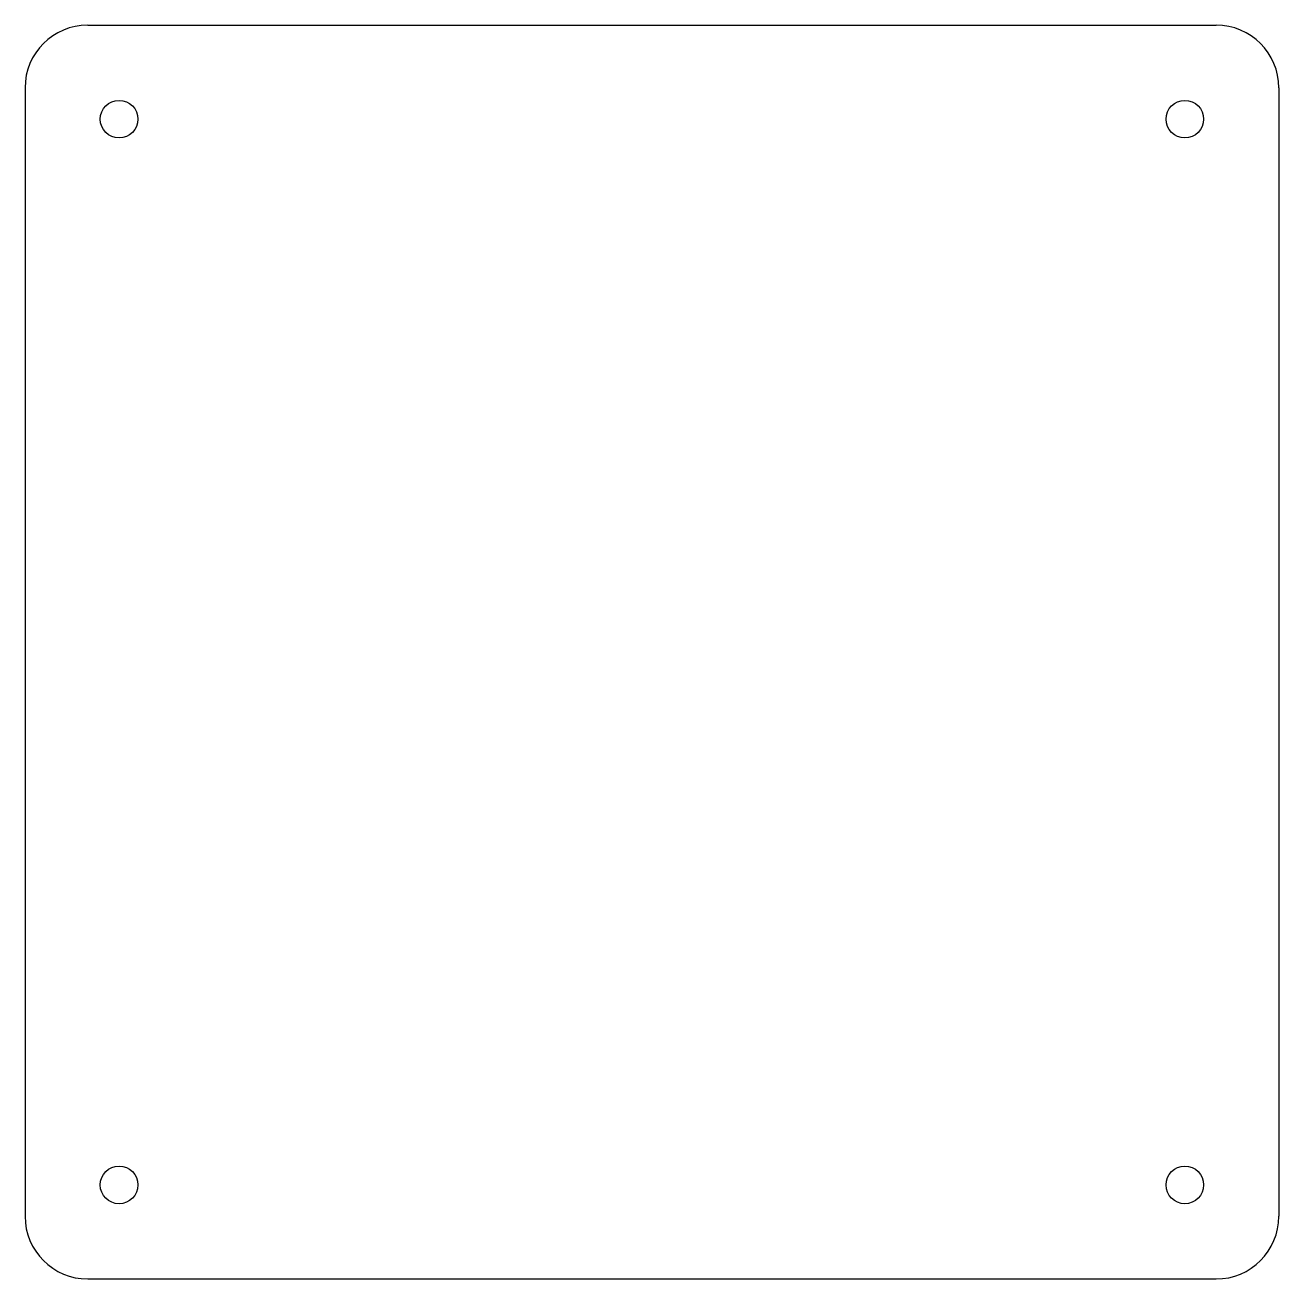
# Model space of a CAD drawing. Extents: x -95 to 105, y -104 to 96.
import ezdxf

# ---------------------------------------------------------------- set-up
doc = ezdxf.new("R2010")
doc.units = 0
doc.header["$MEASUREMENT"] = 0
doc.layers.add('VISIBLE', color=7, linetype='CONTINUOUS')

msp = doc.modelspace()

# ---------------------------------------------------------------- linework, layer by layer
at = {"layer": 'VISIBLE'}
for p, q in [((-84.75, 95.85), (95.25, 95.85)), ((-94.75, 85.85), (-94.75, -94.15)), ((105.25, 85.85), (105.25, -94.15)), ((-84.75, -104.15), (95.25, -104.15))]:
    msp.add_line(p, q, dxfattribs=at)
for centre in [(-79.75, 80.85), (90.25, 80.85), (-79.75, -89.15), (90.25, -89.15)]:
    msp.add_circle(centre, 3, dxfattribs=at)
for centre, start, end in [((-84.75, 85.85), 90, 180), ((95.25, 85.85), 0, 90), ((-84.75, -94.15), 180, 270), ((95.25, -94.15), 270, 0)]:
    msp.add_arc(centre, 10, start, end, dxfattribs=at)

doc.saveas('drawing.dxf')
